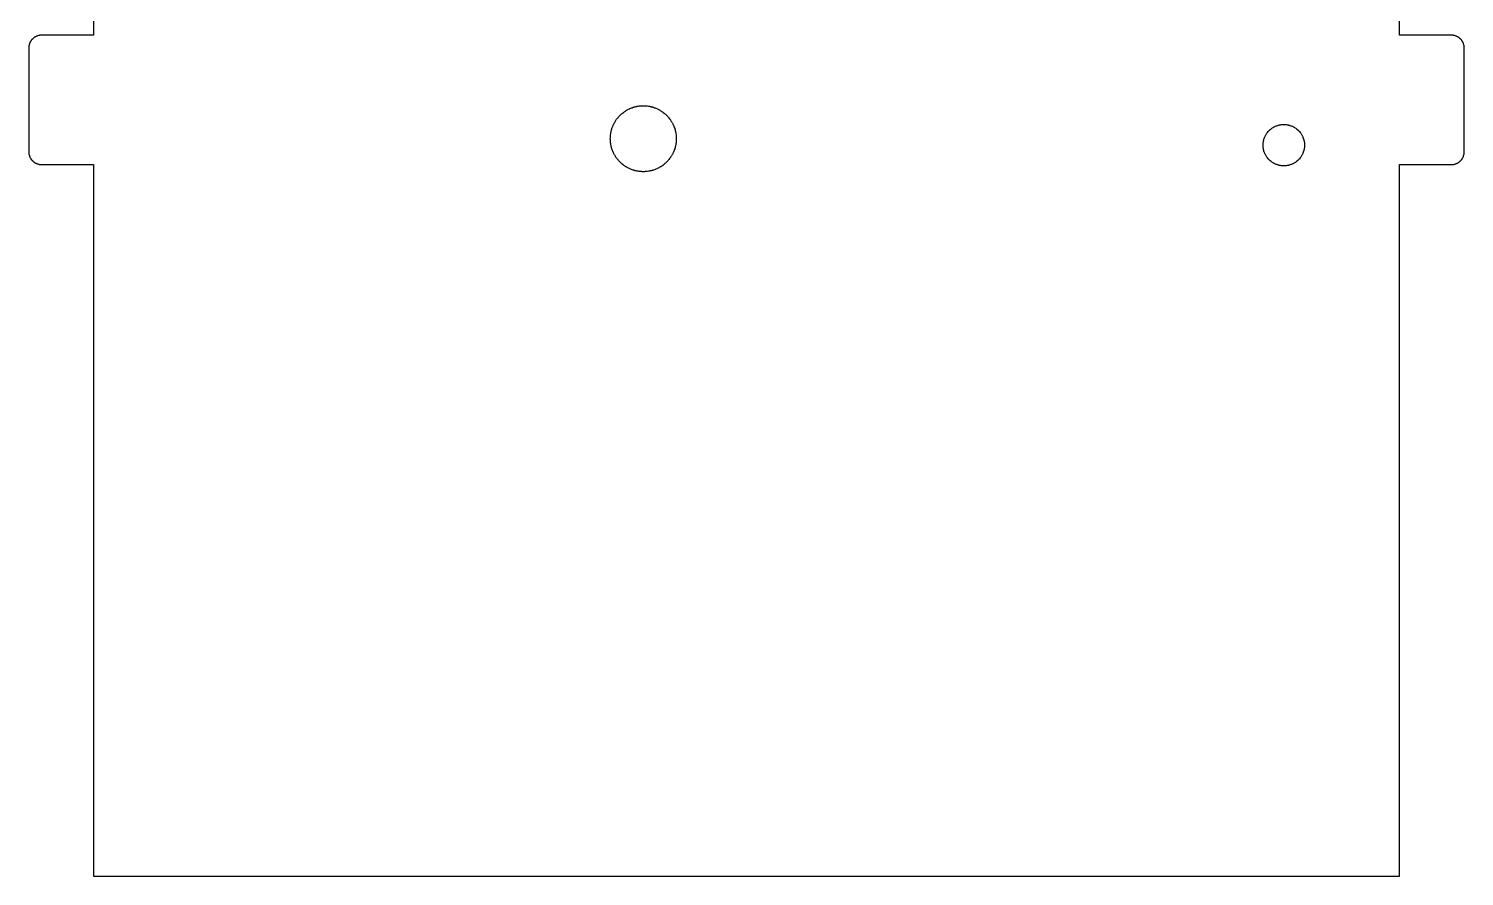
# Model space of a CAD drawing. Header units: metres. Extents: x -5 to 106, y 0 to 135.
# Drawn here: x -5 to 106, y 0 to 65.5 of the extents above; entities that cross this region are included whole.
import ezdxf

# ---------------------------------------------------------------- set-up
doc = ezdxf.new("R2010")
doc.units = ezdxf.units.M

msp = doc.modelspace()

# ---------------------------------------------------------------- linework, layer by layer
for p, q in [((0, 125), (0, 65)), ((100.95, 65), (100.95, 125)), ((-4.93359, 64.3584), (-4.95117, 64.3086)), ((-4.92676, 64.375), (-4.93359, 64.3584)), ((-4.9209, 64.3906), (-4.92676, 64.375)), ((-4.91309, 64.4062), (-4.9209, 64.3906)), ((-4.90625, 64.4229), (-4.91309, 64.4062)), ((-4.88281, 64.4697), (-4.90625, 64.4229)), ((-4.875, 64.4844), (-4.88281, 64.4697)), ((-4.86621, 64.5), (-4.875, 64.4844)), ((-4.85742, 64.5146), (-4.86621, 64.5)), ((-4.84766, 64.5303), (-4.85742, 64.5146)), ((-4.83887, 64.5449), (-4.84766, 64.5303)), ((-4.8291, 64.5596), (-4.83887, 64.5449)), ((-4.81934, 64.5732), (-4.8291, 64.5596)), ((-4.80859, 64.5879), (-4.81934, 64.5732)), ((-4.79883, 64.6016), (-4.80859, 64.5879)), ((-4.77734, 64.6289), (-4.79883, 64.6016)), ((-4.76562, 64.6426), (-4.77734, 64.6289)), ((-4.75488, 64.6562), (-4.76562, 64.6426)), ((-4.71973, 64.6943), (-4.75488, 64.6562)), ((-4.69434, 64.7197), (-4.71973, 64.6943)), ((-4.65625, 64.7549), (-4.69434, 64.7197)), ((-4.64258, 64.7656), (-4.65625, 64.7549)), ((-4.62891, 64.7773), (-4.64258, 64.7656)), ((-4.60156, 64.7988), (-4.62891, 64.7773)), ((-4.58789, 64.8086), (-4.60156, 64.7988)), ((-4.57324, 64.8193), (-4.58789, 64.8086)), ((-4.55957, 64.8291), (-4.57324, 64.8193)), ((-4.54492, 64.8389), (-4.55957, 64.8291)), ((-4.53027, 64.8477), (-4.54492, 64.8389)), ((-4.51465, 64.8574), (-4.53027, 64.8477)), ((-4.5, 64.8662), (-4.51465, 64.8574)), ((-4.48438, 64.875), (-4.5, 64.8662)), ((-4.46973, 64.8828), (-4.48438, 64.875)), ((-4.42285, 64.9062), (-4.46973, 64.8828)), ((-4.40625, 64.9131), (-4.42285, 64.9062)), ((-4.39062, 64.9209), (-4.40625, 64.9131)), ((-4.375, 64.9268), (-4.39062, 64.9209)), ((-4.3584, 64.9336), (-4.375, 64.9268)), ((-4.30859, 64.9512), (-4.3584, 64.9336)), ((-4.24219, 64.9707), (-4.30859, 64.9512)), ((-4.22461, 64.9746), (-4.24219, 64.9707)), ((-4.20801, 64.9785), (-4.22461, 64.9746)), ((-4.19043, 64.9814), (-4.20801, 64.9785)), ((-4.17383, 64.9844), (-4.19043, 64.9814)), ((-4.15625, 64.9873), (-4.17383, 64.9844)), ((-4.13965, 64.9902), (-4.15625, 64.9873)), ((-4.06934, 64.998), (-4.13965, 64.9902)), ((-4.05273, 64.999), (-4.06934, 64.998)), ((-4.03516, 64.999), (-4.05273, 64.999)), ((-4.01758, 65), (-4.03516, 64.999)), ((0, 65), (-4.01758, 65)), ((104.968, 65), (100.95, 65)), ((104.985, 64.999), (104.968, 65)), ((105.002, 64.999), (104.985, 64.999)), ((105.02, 64.998), (105.002, 64.999)), ((105.072, 64.9922), (105.02, 64.998)), ((105.089, 64.9902), (105.072, 64.9922)), ((105.124, 64.9844), (105.089, 64.9902)), ((105.141, 64.9814), (105.124, 64.9844)), ((105.158, 64.9785), (105.141, 64.9814)), ((105.175, 64.9746), (105.158, 64.9785)), ((105.192, 64.9707), (105.175, 64.9746)), ((105.259, 64.9512), (105.192, 64.9707)), ((105.309, 64.9336), (105.259, 64.9512)), ((105.324, 64.9268), (105.309, 64.9336)), ((105.341, 64.9209), (105.324, 64.9268)), ((105.356, 64.9131), (105.341, 64.9209)), ((105.373, 64.9062), (105.356, 64.9131)), ((105.42, 64.8828), (105.373, 64.9062)), ((105.435, 64.875), (105.42, 64.8828)), ((105.45, 64.8662), (105.435, 64.875)), ((105.465, 64.8574), (105.45, 64.8662)), ((105.479, 64.8477), (105.465, 64.8574)), ((105.495, 64.8389), (105.479, 64.8477)), ((105.509, 64.8291), (105.495, 64.8389)), ((105.523, 64.8193), (105.509, 64.8291)), ((105.538, 64.8086), (105.523, 64.8193)), ((105.552, 64.7988), (105.538, 64.8086)), ((105.579, 64.7773), (105.552, 64.7988)), ((105.593, 64.7656), (105.579, 64.7773)), ((105.606, 64.7549), (105.593, 64.7656)), ((105.645, 64.7197), (105.606, 64.7549)), ((105.657, 64.707), (105.645, 64.7197)), ((105.669, 64.6943), (105.657, 64.707)), ((105.682, 64.6816), (105.669, 64.6943)), ((105.705, 64.6562), (105.682, 64.6816)), ((105.716, 64.6426), (105.705, 64.6562)), ((105.728, 64.6289), (105.716, 64.6426)), ((105.749, 64.6016), (105.728, 64.6289)), ((105.759, 64.5879), (105.749, 64.6016)), ((105.77, 64.5732), (105.759, 64.5879)), ((105.779, 64.5596), (105.77, 64.5732)), ((105.789, 64.5449), (105.779, 64.5596)), ((105.798, 64.5303), (105.789, 64.5449)), ((105.808, 64.5146), (105.798, 64.5303)), ((105.816, 64.5), (105.808, 64.5146)), ((105.824, 64.4844), (105.816, 64.5)), ((105.833, 64.4697), (105.824, 64.4844)), ((105.856, 64.4229), (105.833, 64.4697)), ((105.863, 64.4062), (105.856, 64.4229)), ((105.877, 64.375), (105.863, 64.4062)), ((105.884, 64.3584), (105.877, 64.375)), ((105.901, 64.3086), (105.884, 64.3584)), ((-4.99902, 64.0352), (-5, 64.0176)), ((-5, 64.0176), (-5, 55.9824)), ((-4.99805, 64.0693), (-4.99902, 64.0527)), ((-4.99902, 64.0527), (-4.99902, 64.0352)), ((-4.99023, 64.1396), (-4.99805, 64.0693)), ((-4.9873, 64.1562), (-4.99023, 64.1396)), ((-4.98438, 64.1738), (-4.9873, 64.1562)), ((-4.98145, 64.1904), (-4.98438, 64.1738)), ((-4.97852, 64.208), (-4.98145, 64.1904)), ((-4.97461, 64.2246), (-4.97852, 64.208)), ((-4.9707, 64.2422), (-4.97461, 64.2246)), ((-4.95117, 64.3086), (-4.9707, 64.2422)), ((105.916, 64.2588), (105.901, 64.3086)), ((105.92, 64.2422), (105.916, 64.2588)), ((105.925, 64.2246), (105.92, 64.2422)), ((105.928, 64.208), (105.925, 64.2246)), ((105.932, 64.1904), (105.928, 64.208)), ((105.935, 64.1738), (105.932, 64.1904)), ((105.938, 64.1562), (105.935, 64.1738)), ((105.94, 64.1396), (105.938, 64.1562)), ((105.946, 64.0869), (105.94, 64.1396)), ((105.947, 64.0693), (105.946, 64.0869)), ((105.948, 64.0527), (105.947, 64.0693)), ((105.95, 64.0176), (105.948, 64.0527)), ((105.95, 55.9824), (105.95, 64.0176)), ((40.666, 58.7715), (40.7285, 58.834)), ((40.7285, 58.834), (40.7617, 58.8643)), ((40.7617, 58.8643), (40.7939, 58.8945)), ((40.7939, 58.8945), (40.8271, 58.9238)), ((40.8271, 58.9238), (40.8613, 58.9531)), ((40.8613, 58.9531), (40.8955, 58.9814)), ((40.8955, 58.9814), (40.9658, 59.0361)), ((40.9658, 59.0361), (41.001, 59.0625)), ((41.001, 59.0625), (41.0381, 59.0889)), ((41.0381, 59.0889), (41.0742, 59.1133)), ((41.0742, 59.1133), (41.1113, 59.1387)), ((41.1113, 59.1387), (41.1494, 59.1621)), ((41.1494, 59.1621), (41.1865, 59.1855)), ((41.1865, 59.1855), (41.2256, 59.208)), ((41.2256, 59.208), (41.2637, 59.2295)), ((41.2637, 59.2295), (41.3027, 59.251)), ((41.3027, 59.251), (41.3428, 59.2715)), ((41.3428, 59.2715), (41.4229, 59.3105)), ((41.4229, 59.3105), (41.4629, 59.3291)), ((41.4629, 59.3291), (41.5449, 59.3643)), ((41.5449, 59.3643), (41.5859, 59.3799)), ((41.5859, 59.3799), (41.6279, 59.3955)), ((41.6279, 59.3955), (41.7119, 59.4248)), ((41.7119, 59.4248), (41.7549, 59.4385)), ((41.7549, 59.4385), (41.7969, 59.4512)), ((41.7969, 59.4512), (41.8398, 59.4629)), ((41.8398, 59.4629), (41.8828, 59.4736)), ((41.8828, 59.4736), (41.9268, 59.4844)), ((41.9268, 59.4844), (41.9697, 59.4941)), ((41.9697, 59.4941), (42.0137, 59.5029)), ((42.0137, 59.5029), (42.1016, 59.5186)), ((42.1016, 59.5186), (42.1895, 59.5303)), ((42.1895, 59.5303), (42.2773, 59.54)), ((42.2773, 59.54), (42.3223, 59.543)), ((42.3223, 59.543), (42.3662, 59.5459)), ((42.3662, 59.5459), (42.4111, 59.5479)), ((42.4111, 59.5479), (42.5, 59.5498)), ((42.5, 59.5498), (42.5889, 59.5479)), ((42.5889, 59.5479), (42.6338, 59.5459)), ((42.6338, 59.5459), (42.6777, 59.543)), ((42.6777, 59.543), (42.7227, 59.54)), ((42.7227, 59.54), (42.8105, 59.5303)), ((42.8105, 59.5303), (42.8984, 59.5186)), ((42.8984, 59.5186), (42.9863, 59.5029)), ((42.9863, 59.5029), (43.0303, 59.4941)), ((43.0303, 59.4941), (43.0732, 59.4844)), ((43.0732, 59.4844), (43.1172, 59.4736)), ((43.1172, 59.4736), (43.1602, 59.4629)), ((43.1602, 59.4629), (43.2031, 59.4512)), ((43.2031, 59.4512), (43.2451, 59.4385)), ((43.2451, 59.4385), (43.2881, 59.4248)), ((43.2881, 59.4248), (43.3721, 59.3955)), ((43.3721, 59.3955), (43.4141, 59.3799)), ((43.4141, 59.3799), (43.4551, 59.3643)), ((43.4551, 59.3643), (43.5371, 59.3291)), ((43.5371, 59.3291), (43.5771, 59.3105)), ((43.5771, 59.3105), (43.6572, 59.2715)), ((43.6572, 59.2715), (43.6973, 59.251)), ((43.6973, 59.251), (43.7363, 59.2295)), ((43.7363, 59.2295), (43.7744, 59.208)), ((43.7744, 59.208), (43.8135, 59.1855)), ((43.8135, 59.1855), (43.8506, 59.1621)), ((43.8506, 59.1621), (43.8887, 59.1387)), ((43.8887, 59.1387), (43.9258, 59.1133)), ((43.9258, 59.1133), (43.9619, 59.0889)), ((43.9619, 59.0889), (43.999, 59.0625)), ((43.999, 59.0625), (44.0342, 59.0361)), ((44.0342, 59.0361), (44.1045, 58.9814)), ((44.1045, 58.9814), (44.1387, 58.9531)), ((44.1387, 58.9531), (44.1729, 58.9238)), ((44.1729, 58.9238), (44.2061, 58.8945)), ((44.2061, 58.8945), (44.2383, 58.8643)), ((44.2383, 58.8643), (44.2715, 58.834)), ((44.2715, 58.834), (44.334, 58.7715)), ((40.0371, 57.6602), (40.0488, 57.7031)), ((40.0488, 57.7031), (40.0615, 57.7451)), ((40.0615, 57.7451), (40.0752, 57.7881)), ((40.0752, 57.7881), (40.1045, 57.8721)), ((40.1045, 57.8721), (40.1201, 57.9141)), ((40.1201, 57.9141), (40.1357, 57.9551)), ((40.1357, 57.9551), (40.1709, 58.0371)), ((40.1709, 58.0371), (40.1895, 58.0771)), ((40.1895, 58.0771), (40.2285, 58.1572)), ((40.2285, 58.1572), (40.249, 58.1973)), ((40.249, 58.1973), (40.2705, 58.2363)), ((40.2705, 58.2363), (40.292, 58.2744)), ((40.292, 58.2744), (40.3145, 58.3135)), ((40.3145, 58.3135), (40.3379, 58.3506)), ((40.3379, 58.3506), (40.3613, 58.3887)), ((40.3613, 58.3887), (40.3867, 58.4258)), ((40.3867, 58.4258), (40.4111, 58.4619)), ((40.4111, 58.4619), (40.4375, 58.499)), ((40.4375, 58.499), (40.4639, 58.5342)), ((40.4639, 58.5342), (40.5186, 58.6045)), ((40.5186, 58.6045), (40.5469, 58.6387)), ((40.5469, 58.6387), (40.5762, 58.6729)), ((40.5762, 58.6729), (40.6055, 58.7061)), ((40.6055, 58.7061), (40.6357, 58.7383)), ((40.6357, 58.7383), (40.666, 58.7715)), ((44.334, 58.7715), (44.3643, 58.7383)), ((44.3643, 58.7383), (44.3945, 58.7061)), ((44.3945, 58.7061), (44.4238, 58.6729)), ((44.4238, 58.6729), (44.4531, 58.6387)), ((44.4531, 58.6387), (44.4814, 58.6045)), ((44.4814, 58.6045), (44.5361, 58.5342)), ((44.5361, 58.5342), (44.5625, 58.499)), ((44.5625, 58.499), (44.5889, 58.4619)), ((44.5889, 58.4619), (44.6133, 58.4258)), ((44.6133, 58.4258), (44.6387, 58.3887)), ((44.6387, 58.3887), (44.6621, 58.3506)), ((44.6621, 58.3506), (44.6855, 58.3135)), ((44.6855, 58.3135), (44.708, 58.2744)), ((44.708, 58.2744), (44.7295, 58.2363)), ((44.7295, 58.2363), (44.751, 58.1973)), ((44.751, 58.1973), (44.7715, 58.1572)), ((44.7715, 58.1572), (44.8105, 58.0771)), ((44.8105, 58.0771), (44.8291, 58.0371)), ((44.8291, 58.0371), (44.8643, 57.9551)), ((44.8643, 57.9551), (44.8799, 57.9141)), ((44.8799, 57.9141), (44.8955, 57.8721)), ((44.8955, 57.8721), (44.9248, 57.7881)), ((44.9248, 57.7881), (44.9385, 57.7451)), ((44.9385, 57.7451), (44.9512, 57.7031)), ((44.9512, 57.7031), (44.9629, 57.6602)), ((90.9297, 57.6895), (90.9502, 57.708)), ((90.9502, 57.708), (91.0146, 57.7607)), ((91.0146, 57.7607), (91.082, 57.8105)), ((91.082, 57.8105), (91.1289, 57.8418)), ((91.1289, 57.8418), (91.1758, 57.8711)), ((91.1758, 57.8711), (91.2002, 57.8857)), ((91.2002, 57.8857), (91.249, 57.9131)), ((91.249, 57.9131), (91.2734, 57.9258)), ((91.2734, 57.9258), (91.2988, 57.9385)), ((91.2988, 57.9385), (91.3496, 57.9619)), ((91.3496, 57.9619), (91.4004, 57.9834)), ((91.4004, 57.9834), (91.4268, 57.9941)), ((91.4268, 57.9941), (91.4531, 58.0039)), ((91.4531, 58.0039), (91.5322, 58.0303)), ((91.5322, 58.0303), (91.5586, 58.0381)), ((91.5586, 58.0381), (91.5859, 58.0459)), ((91.5859, 58.0459), (91.6133, 58.0527)), ((91.6133, 58.0527), (91.6396, 58.0586)), ((91.6396, 58.0586), (91.667, 58.0654)), ((91.667, 58.0654), (91.6943, 58.0703)), ((91.6943, 58.0703), (91.7217, 58.0762)), ((91.7217, 58.0762), (91.75, 58.0801)), ((91.75, 58.0801), (91.8047, 58.0879)), ((91.8047, 58.0879), (91.833, 58.0908)), ((91.833, 58.0908), (91.8604, 58.0938)), ((91.8604, 58.0938), (91.8887, 58.0957)), ((91.8887, 58.0957), (91.916, 58.0977)), ((91.916, 58.0977), (91.9717, 58.0996)), ((91.9717, 58.0996), (92.0283, 58.0996)), ((92.0283, 58.0996), (92.084, 58.0977)), ((92.084, 58.0977), (92.1113, 58.0957)), ((92.1113, 58.0957), (92.1396, 58.0938)), ((92.1396, 58.0938), (92.167, 58.0908)), ((92.167, 58.0908), (92.1953, 58.0879)), ((92.1953, 58.0879), (92.25, 58.0801)), ((92.25, 58.0801), (92.2783, 58.0762)), ((92.2783, 58.0762), (92.3057, 58.0703)), ((92.3057, 58.0703), (92.333, 58.0654)), ((92.333, 58.0654), (92.3604, 58.0586)), ((92.3604, 58.0586), (92.3867, 58.0527)), ((92.3867, 58.0527), (92.4141, 58.0459)), ((92.4141, 58.0459), (92.4414, 58.0381)), ((92.4414, 58.0381), (92.4678, 58.0303)), ((92.4678, 58.0303), (92.5469, 58.0039)), ((92.5469, 58.0039), (92.5732, 57.9941)), ((92.5732, 57.9941), (92.5996, 57.9834)), ((92.5996, 57.9834), (92.6504, 57.9619)), ((92.6504, 57.9619), (92.7012, 57.9385)), ((92.7012, 57.9385), (92.7266, 57.9258)), ((92.7266, 57.9258), (92.751, 57.9131)), ((92.751, 57.9131), (92.7998, 57.8857)), ((92.7998, 57.8857), (92.8242, 57.8711)), ((92.8242, 57.8711), (92.8711, 57.8418)), ((92.8711, 57.8418), (92.918, 57.8105)), ((92.918, 57.8105), (92.9854, 57.7607)), ((92.9854, 57.7607), (93.0498, 57.708)), ((93.0498, 57.708), (93.0703, 57.6895)), ((39.9502, 57), (39.9521, 57.0889)), ((39.9521, 56.9111), (39.9502, 57)), ((39.9521, 57.0889), (39.9541, 57.1338)), ((39.9541, 56.8662), (39.9521, 56.9111)), ((39.9541, 57.1338), (39.957, 57.1777)), ((39.957, 56.8223), (39.9541, 56.8662)), ((39.957, 57.1777), (39.96, 57.2227)), ((39.96, 56.7773), (39.957, 56.8223)), ((39.96, 57.2227), (39.9697, 57.3105)), ((39.9697, 56.6895), (39.96, 56.7773)), ((39.9697, 57.3105), (39.9814, 57.3984)), ((39.9814, 56.6016), (39.9697, 56.6895)), ((39.9814, 57.3984), (39.9971, 57.4863)), ((39.9971, 56.5137), (39.9814, 56.6016)), ((39.9971, 57.4863), (40.0059, 57.5303)), ((40.0059, 57.5303), (40.0156, 57.5732)), ((40.0156, 57.5732), (40.0264, 57.6172)), ((40.0264, 57.6172), (40.0371, 57.6602)), ((44.9629, 57.6602), (44.9736, 57.6172)), ((44.9736, 57.6172), (44.9844, 57.5732)), ((44.9844, 57.5732), (44.9941, 57.5303)), ((44.9941, 57.5303), (45.0029, 57.4863)), ((45.0029, 57.4863), (45.0186, 57.3984)), ((45.0186, 56.6016), (45.0029, 56.5137)), ((45.0186, 57.3984), (45.0303, 57.3105)), ((45.0303, 56.6895), (45.0186, 56.6016)), ((45.0303, 57.3105), (45.04, 57.2227)), ((45.04, 56.7773), (45.0303, 56.6895)), ((45.04, 57.2227), (45.043, 57.1777)), ((45.043, 56.8223), (45.04, 56.7773)), ((45.043, 57.1777), (45.0459, 57.1338)), ((45.0459, 56.8662), (45.043, 56.8223)), ((45.0459, 57.1338), (45.0479, 57.0889)), ((45.0479, 56.9111), (45.0459, 56.8662)), ((45.0479, 57.0889), (45.0498, 57)), ((45.0498, 57), (45.0479, 56.9111)), ((90.4023, 56.584), (90.4043, 56.6113)), ((90.4043, 56.6113), (90.4062, 56.6396)), ((90.4062, 56.6396), (90.4092, 56.667)), ((90.4092, 56.667), (90.4121, 56.6953)), ((90.4121, 56.6953), (90.4199, 56.75)), ((90.4199, 56.75), (90.4238, 56.7783)), ((90.4238, 56.7783), (90.4297, 56.8057)), ((90.4297, 56.8057), (90.4346, 56.833)), ((90.4346, 56.833), (90.4414, 56.8604)), ((90.4414, 56.8604), (90.4473, 56.8867)), ((90.4473, 56.8867), (90.4541, 56.9141)), ((90.4541, 56.9141), (90.4619, 56.9414)), ((90.4619, 56.9414), (90.4697, 56.9678)), ((90.4697, 56.9678), (90.4961, 57.0469)), ((90.4961, 57.0469), (90.5059, 57.0732)), ((90.5059, 57.0732), (90.5166, 57.0996)), ((90.5166, 57.0996), (90.5381, 57.1504)), ((90.5381, 57.1504), (90.5615, 57.2012)), ((90.5615, 57.2012), (90.5742, 57.2266)), ((90.5742, 57.2266), (90.5869, 57.251)), ((90.5869, 57.251), (90.6143, 57.2998)), ((90.6143, 57.2998), (90.6289, 57.3242)), ((90.6289, 57.3242), (90.6582, 57.3711)), ((90.6582, 57.3711), (90.6895, 57.418)), ((90.6895, 57.418), (90.7393, 57.4854)), ((90.7393, 57.4854), (90.792, 57.5498)), ((90.792, 57.5498), (90.8105, 57.5703)), ((90.8105, 57.5703), (90.8301, 57.5908)), ((90.8301, 57.5908), (90.8486, 57.6113)), ((90.8486, 57.6113), (90.8682, 57.6318)), ((90.8682, 57.6318), (90.8887, 57.6514)), ((90.8887, 57.6514), (90.9092, 57.6699)), ((90.9092, 57.6699), (90.9297, 57.6895)), ((93.0703, 57.6895), (93.0908, 57.6699)), ((93.0908, 57.6699), (93.1113, 57.6514)), ((93.1113, 57.6514), (93.1318, 57.6318)), ((93.1318, 57.6318), (93.1514, 57.6113)), ((93.1514, 57.6113), (93.1699, 57.5908)), ((93.1699, 57.5908), (93.1895, 57.5703)), ((93.1895, 57.5703), (93.208, 57.5498)), ((93.208, 57.5498), (93.2607, 57.4854)), ((93.2607, 57.4854), (93.3105, 57.418)), ((93.3105, 57.418), (93.3418, 57.3711)), ((93.3418, 57.3711), (93.3711, 57.3242)), ((93.3711, 57.3242), (93.3857, 57.2998)), ((93.3857, 57.2998), (93.4131, 57.251)), ((93.4131, 57.251), (93.4258, 57.2266)), ((93.4258, 57.2266), (93.4385, 57.2012)), ((93.4385, 57.2012), (93.4619, 57.1504)), ((93.4619, 57.1504), (93.4834, 57.0996)), ((93.4834, 57.0996), (93.4941, 57.0732)), ((93.4941, 57.0732), (93.5039, 57.0469)), ((93.5039, 57.0469), (93.5303, 56.9678)), ((93.5303, 56.9678), (93.5381, 56.9414)), ((93.5381, 56.9414), (93.5459, 56.9141)), ((93.5459, 56.9141), (93.5527, 56.8867)), ((93.5527, 56.8867), (93.5586, 56.8604)), ((93.5586, 56.8604), (93.5654, 56.833)), ((93.5654, 56.833), (93.5703, 56.8057)), ((93.5703, 56.8057), (93.5762, 56.7783)), ((93.5762, 56.7783), (93.5801, 56.75)), ((93.5801, 56.75), (93.5879, 56.6953)), ((93.5879, 56.6953), (93.5908, 56.667)), ((93.5908, 56.667), (93.5938, 56.6396)), ((93.5938, 56.6396), (93.5957, 56.6113)), ((93.5957, 56.6113), (93.5977, 56.584)), ((-5, 55.9824), (-4.99902, 55.9648)), ((-4.99902, 55.9648), (-4.99902, 55.9473)), ((-4.99902, 55.9473), (-4.99805, 55.9307)), ((-4.99805, 55.9307), (-4.99023, 55.8604)), ((-4.99023, 55.8604), (-4.9873, 55.8438)), ((-4.9873, 55.8438), (-4.98438, 55.8262)), ((-4.98438, 55.8262), (-4.98145, 55.8096)), ((-4.98145, 55.8096), (-4.97852, 55.792)), ((-4.97852, 55.792), (-4.97461, 55.7754)), ((-4.97461, 55.7754), (-4.9707, 55.7578)), ((-4.9707, 55.7578), (-4.95117, 55.6914)), ((-4.95117, 55.6914), (-4.93359, 55.6416)), ((-4.93359, 55.6416), (-4.92676, 55.625)), ((-4.92676, 55.625), (-4.9209, 55.6094)), ((-4.9209, 55.6094), (-4.91309, 55.5938)), ((-4.91309, 55.5938), (-4.90625, 55.5771)), ((-4.90625, 55.5771), (-4.88281, 55.5303)), ((-4.88281, 55.5303), (-4.875, 55.5156)), ((-4.875, 55.5156), (-4.86621, 55.5)), ((-4.86621, 55.5), (-4.85742, 55.4854)), ((-4.85742, 55.4854), (-4.84766, 55.4697)), ((40.0059, 56.4697), (39.9971, 56.5137)), ((40.0156, 56.4268), (40.0059, 56.4697)), ((40.0264, 56.3828), (40.0156, 56.4268)), ((40.0371, 56.3398), (40.0264, 56.3828)), ((40.0488, 56.2969), (40.0371, 56.3398)), ((40.0615, 56.2549), (40.0488, 56.2969)), ((40.0752, 56.2119), (40.0615, 56.2549)), ((40.1045, 56.1279), (40.0752, 56.2119)), ((40.1201, 56.0859), (40.1045, 56.1279)), ((40.1357, 56.0449), (40.1201, 56.0859)), ((40.1709, 55.9629), (40.1357, 56.0449)), ((40.1895, 55.9229), (40.1709, 55.9629)), ((40.2285, 55.8428), (40.1895, 55.9229)), ((40.249, 55.8027), (40.2285, 55.8428)), ((40.2705, 55.7637), (40.249, 55.8027)), ((40.292, 55.7256), (40.2705, 55.7637)), ((40.3145, 55.6865), (40.292, 55.7256)), ((40.3379, 55.6494), (40.3145, 55.6865)), ((40.3613, 55.6113), (40.3379, 55.6494)), ((40.3867, 55.5742), (40.3613, 55.6113)), ((40.4111, 55.5381), (40.3867, 55.5742)), ((40.4375, 55.501), (40.4111, 55.5381)), ((40.4639, 55.4658), (40.4375, 55.501)), ((44.5625, 55.501), (44.5361, 55.4658)), ((44.5889, 55.5381), (44.5625, 55.501)), ((44.6133, 55.5742), (44.5889, 55.5381)), ((44.6387, 55.6113), (44.6133, 55.5742)), ((44.6621, 55.6494), (44.6387, 55.6113)), ((44.6855, 55.6865), (44.6621, 55.6494)), ((44.708, 55.7256), (44.6855, 55.6865)), ((44.7295, 55.7637), (44.708, 55.7256)), ((44.751, 55.8027), (44.7295, 55.7637)), ((44.7715, 55.8428), (44.751, 55.8027)), ((44.8105, 55.9229), (44.7715, 55.8428)), ((44.8291, 55.9629), (44.8105, 55.9229)), ((44.8643, 56.0449), (44.8291, 55.9629)), ((44.8799, 56.0859), (44.8643, 56.0449)), ((44.8955, 56.1279), (44.8799, 56.0859)), ((44.9248, 56.2119), (44.8955, 56.1279)), ((44.9385, 56.2549), (44.9248, 56.2119)), ((44.9512, 56.2969), (44.9385, 56.2549)), ((44.9629, 56.3398), (44.9512, 56.2969)), ((44.9736, 56.3828), (44.9629, 56.3398)), ((44.9844, 56.4268), (44.9736, 56.3828)), ((44.9941, 56.4697), (44.9844, 56.4268)), ((45.0029, 56.5137), (44.9941, 56.4697)), ((90.4004, 56.5283), (90.4023, 56.584)), ((90.4004, 56.4717), (90.4004, 56.5283)), ((90.4023, 56.416), (90.4004, 56.4717)), ((90.4043, 56.3887), (90.4023, 56.416)), ((90.4062, 56.3604), (90.4043, 56.3887)), ((90.4092, 56.333), (90.4062, 56.3604)), ((90.4121, 56.3047), (90.4092, 56.333)), ((90.4199, 56.25), (90.4121, 56.3047)), ((90.4238, 56.2217), (90.4199, 56.25)), ((90.4297, 56.1943), (90.4238, 56.2217)), ((90.4346, 56.167), (90.4297, 56.1943)), ((90.4414, 56.1396), (90.4346, 56.167)), ((90.4473, 56.1133), (90.4414, 56.1396)), ((90.4541, 56.0859), (90.4473, 56.1133)), ((90.4619, 56.0586), (90.4541, 56.0859)), ((90.4697, 56.0322), (90.4619, 56.0586)), ((90.4961, 55.9531), (90.4697, 56.0322)), ((90.5059, 55.9268), (90.4961, 55.9531)), ((90.5166, 55.9004), (90.5059, 55.9268)), ((90.5381, 55.8496), (90.5166, 55.9004)), ((90.5615, 55.7988), (90.5381, 55.8496)), ((90.5742, 55.7734), (90.5615, 55.7988)), ((90.5869, 55.749), (90.5742, 55.7734)), ((90.6143, 55.7002), (90.5869, 55.749)), ((90.6289, 55.6758), (90.6143, 55.7002)), ((90.6582, 55.6289), (90.6289, 55.6758)), ((90.6895, 55.582), (90.6582, 55.6289)), ((90.7393, 55.5146), (90.6895, 55.582)), ((90.792, 55.4502), (90.7393, 55.5146)), ((93.2607, 55.5146), (93.208, 55.4502)), ((93.3105, 55.582), (93.2607, 55.5146)), ((93.3418, 55.6289), (93.3105, 55.582)), ((93.3711, 55.6758), (93.3418, 55.6289)), ((93.3857, 55.7002), (93.3711, 55.6758)), ((93.4131, 55.749), (93.3857, 55.7002)), ((93.4258, 55.7734), (93.4131, 55.749)), ((93.4385, 55.7988), (93.4258, 55.7734)), ((93.4619, 55.8496), (93.4385, 55.7988)), ((93.4834, 55.9004), (93.4619, 55.8496)), ((93.4941, 55.9268), (93.4834, 55.9004)), ((93.5039, 55.9531), (93.4941, 55.9268)), ((93.5303, 56.0322), (93.5039, 55.9531)), ((93.5381, 56.0586), (93.5303, 56.0322)), ((93.5459, 56.0859), (93.5381, 56.0586)), ((93.5527, 56.1133), (93.5459, 56.0859)), ((93.5586, 56.1396), (93.5527, 56.1133)), ((93.5654, 56.167), (93.5586, 56.1396)), ((93.5703, 56.1943), (93.5654, 56.167)), ((93.5762, 56.2217), (93.5703, 56.1943)), ((93.5801, 56.25), (93.5762, 56.2217)), ((93.5879, 56.3047), (93.5801, 56.25)), ((93.5908, 56.333), (93.5879, 56.3047)), ((93.5938, 56.3604), (93.5908, 56.333)), ((93.5957, 56.3887), (93.5938, 56.3604)), ((93.5977, 56.416), (93.5957, 56.3887)), ((93.5977, 56.584), (93.5996, 56.5283)), ((93.5996, 56.4717), (93.5977, 56.416)), ((93.5996, 56.5283), (93.5996, 56.4717)), ((105.798, 55.4697), (105.808, 55.4854)), ((105.808, 55.4854), (105.816, 55.5)), ((105.816, 55.5), (105.824, 55.5156)), ((105.824, 55.5156), (105.833, 55.5303)), ((105.833, 55.5303), (105.856, 55.5771)), ((105.856, 55.5771), (105.863, 55.5938)), ((105.863, 55.5938), (105.877, 55.625)), ((105.877, 55.625), (105.884, 55.6416)), ((105.884, 55.6416), (105.901, 55.6914)), ((105.901, 55.6914), (105.916, 55.7412)), ((105.916, 55.7412), (105.92, 55.7578)), ((105.92, 55.7578), (105.925, 55.7754)), ((105.925, 55.7754), (105.928, 55.792)), ((105.928, 55.792), (105.932, 55.8096)), ((105.932, 55.8096), (105.935, 55.8262)), ((105.935, 55.8262), (105.938, 55.8438)), ((105.938, 55.8438), (105.94, 55.8604)), ((105.94, 55.8604), (105.946, 55.9131)), ((105.946, 55.9131), (105.947, 55.9307)), ((105.947, 55.9307), (105.948, 55.9473)), ((105.948, 55.9473), (105.95, 55.9824)), ((-4.84766, 55.4697), (-4.83887, 55.4551)), ((-4.83887, 55.4551), (-4.8291, 55.4404)), ((-4.8291, 55.4404), (-4.81934, 55.4268)), ((-4.81934, 55.4268), (-4.80859, 55.4121)), ((-4.80859, 55.4121), (-4.79883, 55.3984)), ((-4.79883, 55.3984), (-4.77734, 55.3711)), ((-4.77734, 55.3711), (-4.76562, 55.3574)), ((-4.76562, 55.3574), (-4.75488, 55.3438)), ((-4.75488, 55.3438), (-4.71973, 55.3057)), ((-4.71973, 55.3057), (-4.69434, 55.2803)), ((-4.69434, 55.2803), (-4.65625, 55.2451)), ((-4.65625, 55.2451), (-4.64258, 55.2344)), ((-4.64258, 55.2344), (-4.62891, 55.2227)), ((-4.62891, 55.2227), (-4.60156, 55.2012)), ((-4.60156, 55.2012), (-4.58789, 55.1914)), ((-4.58789, 55.1914), (-4.57324, 55.1807)), ((-4.57324, 55.1807), (-4.55957, 55.1709)), ((-4.55957, 55.1709), (-4.54492, 55.1611)), ((-4.54492, 55.1611), (-4.53027, 55.1523)), ((-4.53027, 55.1523), (-4.51465, 55.1426)), ((-4.51465, 55.1426), (-4.5, 55.1338)), ((-4.5, 55.1338), (-4.48438, 55.125)), ((-4.48438, 55.125), (-4.46973, 55.1172)), ((-4.46973, 55.1172), (-4.42285, 55.0938)), ((-4.42285, 55.0938), (-4.40625, 55.0869)), ((-4.40625, 55.0869), (-4.39062, 55.0791)), ((-4.39062, 55.0791), (-4.375, 55.0732)), ((-4.375, 55.0732), (-4.3584, 55.0664)), ((-4.3584, 55.0664), (-4.30859, 55.0488)), ((-4.30859, 55.0488), (-4.24219, 55.0293)), ((-4.24219, 55.0293), (-4.22461, 55.0254)), ((-4.22461, 55.0254), (-4.20801, 55.0215)), ((-4.20801, 55.0215), (-4.19043, 55.0186)), ((-4.19043, 55.0186), (-4.17383, 55.0156)), ((-4.17383, 55.0156), (-4.15625, 55.0127)), ((-4.15625, 55.0127), (-4.13965, 55.0098)), ((-4.13965, 55.0098), (-4.06934, 55.002)), ((-4.06934, 55.002), (-4.05273, 55.001)), ((-4.05273, 55.001), (-4.03516, 55.001)), ((-4.03516, 55.001), (-4.01758, 55)), ((-4.01758, 55), (0, 55)), ((0, 55), (0, 0)), ((40.5186, 55.3955), (40.4639, 55.4658)), ((40.5469, 55.3613), (40.5186, 55.3955)), ((40.5762, 55.3271), (40.5469, 55.3613)), ((40.6055, 55.2939), (40.5762, 55.3271)), ((40.6357, 55.2617), (40.6055, 55.2939)), ((40.666, 55.2285), (40.6357, 55.2617)), ((40.7285, 55.166), (40.666, 55.2285)), ((40.7617, 55.1357), (40.7285, 55.166)), ((40.7939, 55.1055), (40.7617, 55.1357)), ((40.8271, 55.0762), (40.7939, 55.1055)), ((40.8613, 55.0469), (40.8271, 55.0762)), ((40.8955, 55.0186), (40.8613, 55.0469)), ((40.9658, 54.9639), (40.8955, 55.0186)), ((41.001, 54.9375), (40.9658, 54.9639)), ((41.0381, 54.9111), (41.001, 54.9375)), ((41.0742, 54.8867), (41.0381, 54.9111)), ((41.1113, 54.8613), (41.0742, 54.8867)), ((41.1494, 54.8379), (41.1113, 54.8613)), ((41.1865, 54.8145), (41.1494, 54.8379)), ((41.2256, 54.792), (41.1865, 54.8145)), ((41.2637, 54.7705), (41.2256, 54.792)), ((41.3027, 54.749), (41.2637, 54.7705)), ((41.3428, 54.7285), (41.3027, 54.749)), ((41.4229, 54.6895), (41.3428, 54.7285)), ((41.4629, 54.6709), (41.4229, 54.6895)), ((41.5449, 54.6357), (41.4629, 54.6709)), ((41.5859, 54.6201), (41.5449, 54.6357)), ((41.6279, 54.6045), (41.5859, 54.6201)), ((41.7119, 54.5752), (41.6279, 54.6045)), ((41.7549, 54.5615), (41.7119, 54.5752)), ((41.7969, 54.5488), (41.7549, 54.5615)), ((41.8398, 54.5371), (41.7969, 54.5488)), ((41.8828, 54.5264), (41.8398, 54.5371)), ((41.9268, 54.5156), (41.8828, 54.5264)), ((41.9697, 54.5059), (41.9268, 54.5156)), ((42.0137, 54.4971), (41.9697, 54.5059)), ((42.1016, 54.4814), (42.0137, 54.4971)), ((42.1895, 54.4697), (42.1016, 54.4814)), ((42.2773, 54.46), (42.1895, 54.4697)), ((42.3223, 54.457), (42.2773, 54.46)), ((42.3662, 54.4541), (42.3223, 54.457)), ((42.4111, 54.4521), (42.3662, 54.4541)), ((42.5, 54.4502), (42.4111, 54.4521)), ((42.5889, 54.4521), (42.5, 54.4502)), ((42.6338, 54.4541), (42.5889, 54.4521)), ((42.6777, 54.457), (42.6338, 54.4541)), ((42.7227, 54.46), (42.6777, 54.457)), ((42.8105, 54.4697), (42.7227, 54.46)), ((42.8984, 54.4814), (42.8105, 54.4697)), ((42.9863, 54.4971), (42.8984, 54.4814)), ((43.0303, 54.5059), (42.9863, 54.4971)), ((43.0732, 54.5156), (43.0303, 54.5059)), ((43.1172, 54.5264), (43.0732, 54.5156)), ((43.1602, 54.5371), (43.1172, 54.5264)), ((43.2031, 54.5488), (43.1602, 54.5371)), ((43.2451, 54.5615), (43.2031, 54.5488)), ((43.2881, 54.5752), (43.2451, 54.5615)), ((43.3721, 54.6045), (43.2881, 54.5752)), ((43.4141, 54.6201), (43.3721, 54.6045)), ((43.4551, 54.6357), (43.4141, 54.6201)), ((43.5371, 54.6709), (43.4551, 54.6357)), ((43.5771, 54.6895), (43.5371, 54.6709)), ((43.6572, 54.7285), (43.5771, 54.6895)), ((43.6973, 54.749), (43.6572, 54.7285)), ((43.7363, 54.7705), (43.6973, 54.749)), ((43.7744, 54.792), (43.7363, 54.7705)), ((43.8135, 54.8145), (43.7744, 54.792)), ((43.8506, 54.8379), (43.8135, 54.8145)), ((43.8887, 54.8613), (43.8506, 54.8379)), ((43.9258, 54.8867), (43.8887, 54.8613)), ((43.9619, 54.9111), (43.9258, 54.8867)), ((43.999, 54.9375), (43.9619, 54.9111)), ((44.0342, 54.9639), (43.999, 54.9375)), ((44.1045, 55.0186), (44.0342, 54.9639)), ((44.1387, 55.0469), (44.1045, 55.0186)), ((44.1729, 55.0762), (44.1387, 55.0469)), ((44.2061, 55.1055), (44.1729, 55.0762)), ((44.2383, 55.1357), (44.2061, 55.1055)), ((44.2715, 55.166), (44.2383, 55.1357)), ((44.334, 55.2285), (44.2715, 55.166)), ((44.3643, 55.2617), (44.334, 55.2285)), ((44.3945, 55.2939), (44.3643, 55.2617)), ((44.4238, 55.3271), (44.3945, 55.2939)), ((44.4531, 55.3613), (44.4238, 55.3271)), ((44.4814, 55.3955), (44.4531, 55.3613)), ((44.5361, 55.4658), (44.4814, 55.3955)), ((90.8105, 55.4297), (90.792, 55.4502)), ((90.8301, 55.4092), (90.8105, 55.4297)), ((90.8486, 55.3887), (90.8301, 55.4092)), ((90.8682, 55.3682), (90.8486, 55.3887)), ((90.8887, 55.3486), (90.8682, 55.3682)), ((90.9092, 55.3301), (90.8887, 55.3486)), ((90.9297, 55.3105), (90.9092, 55.3301)), ((90.9502, 55.292), (90.9297, 55.3105)), ((91.0146, 55.2393), (90.9502, 55.292)), ((91.082, 55.1895), (91.0146, 55.2393)), ((91.1289, 55.1582), (91.082, 55.1895)), ((91.1758, 55.1289), (91.1289, 55.1582)), ((91.2002, 55.1143), (91.1758, 55.1289)), ((91.249, 55.0869), (91.2002, 55.1143)), ((91.2734, 55.0742), (91.249, 55.0869)), ((91.2988, 55.0615), (91.2734, 55.0742)), ((91.3496, 55.0381), (91.2988, 55.0615)), ((91.4004, 55.0166), (91.3496, 55.0381)), ((91.4268, 55.0059), (91.4004, 55.0166)), ((91.4531, 54.9961), (91.4268, 55.0059)), ((91.5322, 54.9697), (91.4531, 54.9961)), ((91.5586, 54.9619), (91.5322, 54.9697)), ((91.5859, 54.9541), (91.5586, 54.9619)), ((91.6133, 54.9473), (91.5859, 54.9541)), ((91.6396, 54.9414), (91.6133, 54.9473)), ((91.667, 54.9346), (91.6396, 54.9414)), ((91.6943, 54.9297), (91.667, 54.9346)), ((91.7217, 54.9238), (91.6943, 54.9297)), ((91.75, 54.9199), (91.7217, 54.9238)), ((91.8047, 54.9121), (91.75, 54.9199)), ((91.833, 54.9092), (91.8047, 54.9121)), ((91.8604, 54.9062), (91.833, 54.9092)), ((91.8887, 54.9043), (91.8604, 54.9062)), ((91.916, 54.9023), (91.8887, 54.9043)), ((91.9717, 54.9004), (91.916, 54.9023)), ((92.0283, 54.9004), (91.9717, 54.9004)), ((92.084, 54.9023), (92.0283, 54.9004)), ((92.1113, 54.9043), (92.084, 54.9023)), ((92.1396, 54.9062), (92.1113, 54.9043)), ((92.167, 54.9092), (92.1396, 54.9062)), ((92.1953, 54.9121), (92.167, 54.9092)), ((92.25, 54.9199), (92.1953, 54.9121)), ((92.2783, 54.9238), (92.25, 54.9199)), ((92.3057, 54.9297), (92.2783, 54.9238)), ((92.333, 54.9346), (92.3057, 54.9297)), ((92.3604, 54.9414), (92.333, 54.9346)), ((92.3867, 54.9473), (92.3604, 54.9414)), ((92.4141, 54.9541), (92.3867, 54.9473)), ((92.4414, 54.9619), (92.4141, 54.9541)), ((92.4678, 54.9697), (92.4414, 54.9619)), ((92.5469, 54.9961), (92.4678, 54.9697)), ((92.5732, 55.0059), (92.5469, 54.9961)), ((92.5996, 55.0166), (92.5732, 55.0059)), ((92.6504, 55.0381), (92.5996, 55.0166)), ((92.7012, 55.0615), (92.6504, 55.0381)), ((92.7266, 55.0742), (92.7012, 55.0615)), ((92.751, 55.0869), (92.7266, 55.0742)), ((92.7998, 55.1143), (92.751, 55.0869)), ((92.8242, 55.1289), (92.7998, 55.1143)), ((92.8711, 55.1582), (92.8242, 55.1289)), ((92.918, 55.1895), (92.8711, 55.1582)), ((92.9854, 55.2393), (92.918, 55.1895)), ((93.0498, 55.292), (92.9854, 55.2393)), ((93.0703, 55.3105), (93.0498, 55.292)), ((93.0908, 55.3301), (93.0703, 55.3105)), ((93.1113, 55.3486), (93.0908, 55.3301)), ((93.1318, 55.3682), (93.1113, 55.3486)), ((93.1514, 55.3887), (93.1318, 55.3682)), ((93.1699, 55.4092), (93.1514, 55.3887)), ((93.1895, 55.4297), (93.1699, 55.4092)), ((93.208, 55.4502), (93.1895, 55.4297)), ((100.95, 55), (104.968, 55)), ((100.95, 0), (100.95, 55)), ((104.968, 55), (104.985, 55.001)), ((104.985, 55.001), (105.002, 55.001)), ((105.002, 55.001), (105.02, 55.002)), ((105.02, 55.002), (105.072, 55.0078)), ((105.072, 55.0078), (105.089, 55.0098)), ((105.089, 55.0098), (105.124, 55.0156)), ((105.124, 55.0156), (105.141, 55.0186)), ((105.141, 55.0186), (105.158, 55.0215)), ((105.158, 55.0215), (105.175, 55.0254)), ((105.175, 55.0254), (105.192, 55.0293)), ((105.192, 55.0293), (105.259, 55.0488)), ((105.259, 55.0488), (105.309, 55.0664)), ((105.309, 55.0664), (105.324, 55.0732)), ((105.324, 55.0732), (105.341, 55.0791)), ((105.341, 55.0791), (105.356, 55.0869)), ((105.356, 55.0869), (105.373, 55.0938)), ((105.373, 55.0938), (105.42, 55.1172)), ((105.42, 55.1172), (105.435, 55.125)), ((105.435, 55.125), (105.45, 55.1338)), ((105.45, 55.1338), (105.465, 55.1426)), ((105.465, 55.1426), (105.479, 55.1523)), ((105.479, 55.1523), (105.495, 55.1611)), ((105.495, 55.1611), (105.509, 55.1709)), ((105.509, 55.1709), (105.523, 55.1807)), ((105.523, 55.1807), (105.538, 55.1914)), ((105.538, 55.1914), (105.552, 55.2012)), ((105.552, 55.2012), (105.579, 55.2227)), ((105.579, 55.2227), (105.593, 55.2344)), ((105.593, 55.2344), (105.606, 55.2451)), ((105.606, 55.2451), (105.645, 55.2803)), ((105.645, 55.2803), (105.657, 55.293)), ((105.657, 55.293), (105.669, 55.3057)), ((105.669, 55.3057), (105.682, 55.3184)), ((105.682, 55.3184), (105.705, 55.3438)), ((105.705, 55.3438), (105.716, 55.3574)), ((105.716, 55.3574), (105.728, 55.3711)), ((105.728, 55.3711), (105.749, 55.3984)), ((105.749, 55.3984), (105.759, 55.4121)), ((105.759, 55.4121), (105.77, 55.4268)), ((105.77, 55.4268), (105.779, 55.4404)), ((105.779, 55.4404), (105.789, 55.4551)), ((105.789, 55.4551), (105.798, 55.4697)), ((0, 0), (100.95, 0))]:
    msp.add_line(p, q)

doc.saveas('drawing.dxf')
